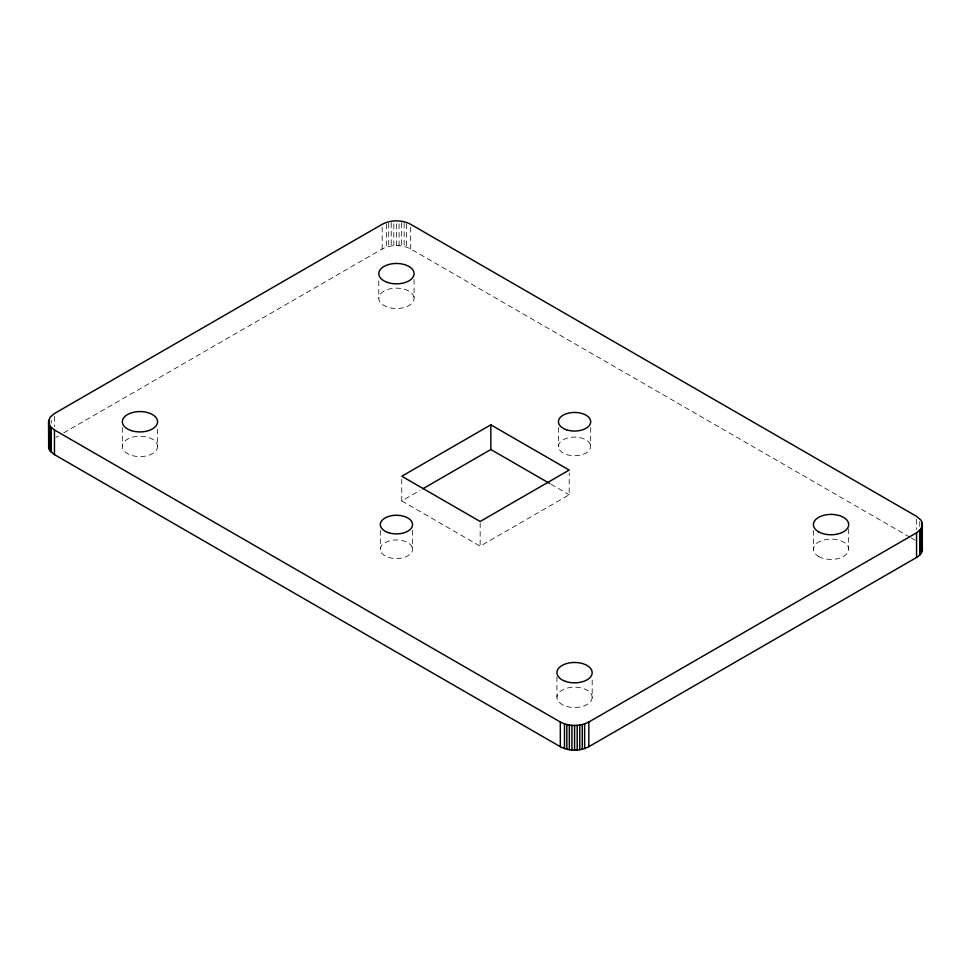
<?xml version="1.0" encoding="UTF-8"?>
<svg xmlns="http://www.w3.org/2000/svg" width="971" height="971" viewBox="0 0 971 971"><rect width="100%" height="100%" fill="white"/><g stroke="black" fill="none" stroke-linecap="round" stroke-linejoin="round"><path stroke-width="0.73" stroke-dasharray="4.86 3.64" d="M55.76 437.435L58.381 435.93M63.625 432.896L382.186 248.977C390.925 244.413 401.945 244.413 410.684 248.977L909.973 537.242M401.788 479.152L401.788 500.927L420.115 490.343M401.788 500.927L480.16 546.175L569.212 494.761L569.212 472.974M911.296 537.995L915.228 540.277M550.933 484.201L569.212 494.761M919.755 521.67L919.755 527.471M916.551 519.254L916.551 529.413M848.678 528.928L848.678 549.258M813.419 530.384L813.419 549.258M592.189 680.125L592.189 697.554A17.636 10.183 0 0 1 565.438 706.051A17.636 10.183 0 0 1 566.057 688.427A17.636 10.183 0 0 1 592.189 697.554M590.684 427.543L590.684 446.417A16.119 9.309 0 0 1 566.494 454.489A16.119 9.309 0 0 1 566.494 438.358A16.119 9.309 0 0 1 590.684 446.417M558.434 427.543L558.434 446.417M556.929 676.811L556.929 697.129M480.16 522.944L480.16 546.175M414.083 279.466L414.083 298.34A17.636 10.183 0 0 1 387.623 307.152A17.636 10.183 0 0 1 387.623 289.516A17.636 10.183 0 0 1 414.083 298.34M412.566 530.384L412.566 549.258A16.119 9.309 0 0 1 388.376 557.318A16.119 9.309 0 0 1 388.376 541.199A16.119 9.309 0 0 1 412.566 549.258M410.684 227.202L410.684 248.977M406.521 223.9L406.521 247.132M404.154 223.221L404.154 246.452M401.654 222.735L401.654 245.966M399.069 223.888L399.069 245.675M396.435 223.791L396.435 245.566M393.813 223.888L393.813 245.675M391.228 222.735L391.228 245.966M388.728 223.221L388.728 246.452M386.361 223.9L386.361 247.132M382.186 227.202L382.186 248.977M380.316 530.384L380.316 549.258M378.799 280.922L378.799 298.34M157.581 429L157.581 446.417A17.636 10.183 0 0 1 131.134 455.241A17.636 10.183 0 0 1 131.134 437.605A17.636 10.183 0 0 1 157.581 446.417M122.322 427.543L122.322 446.417M54.449 416.413L54.449 426.585M51.245 420.285L51.245 423.186M818.577 556.456A17.636 10.183 0 0 0 848.084 551.892A17.636 10.183 0 0 0 826.491 539.427A17.636 10.183 0 0 0 818.577 556.456"/><path stroke-width="1.46" d="M48.55 421.742L50.079 417.287L54.449 413.512L382.186 224.301C390.925 219.725 401.945 219.725 410.684 224.301L916.551 516.354L920.921 520.128L922.28 523.053L922.28 550.775L919.755 555.072L916.551 557.488L588.814 746.699C580.075 751.275 569.055 751.275 560.316 746.699L54.449 454.646L50.079 450.872L48.72 447.947L48.55 421.742L50.079 426.196L54.449 429.971L560.316 722.023C569.055 726.587 580.075 726.587 588.814 722.023L916.551 532.8L920.921 529.025L922.45 524.583M48.55 446.417L48.72 444.9M490.841 424.825L401.788 476.239L480.16 521.488L569.212 470.073L490.841 424.825L490.841 449.512L422.737 488.826M490.841 449.512L549.622 483.449M922.28 547.741L922.45 549.258M922.28 523.053L922.28 550.775M921.758 527.593L921.758 552.268M920.921 529.025L920.921 553.713M919.755 530.397L919.755 555.072M916.551 532.8L916.551 557.488M588.814 722.023L588.814 746.699M584.639 723.868L584.639 748.556M582.272 724.548L582.272 749.224M579.772 725.034L579.772 749.709M577.187 725.325L577.187 750.013M574.565 725.434L574.565 750.11M571.931 725.325L571.931 750.013M569.346 725.034L569.346 749.709M566.846 724.548L566.846 749.224M564.479 723.868L564.479 748.556M560.316 722.023L560.316 746.699M54.449 429.971L54.449 454.646M51.245 427.556L51.245 452.243M50.079 426.196L50.079 450.872M49.242 424.752L49.242 449.439M48.72 420.225L48.72 447.947M131.134 430.554A17.636 10.183 0 0 0 157.581 421.742A17.636 10.183 0 0 0 131.134 412.93A17.636 10.183 0 0 0 131.134 430.554M387.623 282.476A17.636 10.183 0 0 0 414.083 273.652A17.636 10.183 0 0 0 387.623 264.84A17.636 10.183 0 0 0 387.623 282.476M565.438 681.375A17.636 10.183 0 0 0 592.189 672.867A17.636 10.183 0 0 0 566.057 663.739A17.636 10.183 0 0 0 565.438 681.375M818.577 531.78A17.636 10.183 0 0 0 848.084 527.217A17.636 10.183 0 0 0 826.491 514.739A17.636 10.183 0 0 0 818.577 531.78M388.376 532.642A16.119 9.309 0 0 0 412.566 524.583A16.119 9.309 0 0 0 388.376 516.511A16.119 9.309 0 0 0 388.376 532.642M566.494 429.801A16.119 9.309 0 0 0 590.684 421.742A16.119 9.309 0 0 0 566.494 413.682A16.119 9.309 0 0 0 566.494 429.801"/></g></svg>
